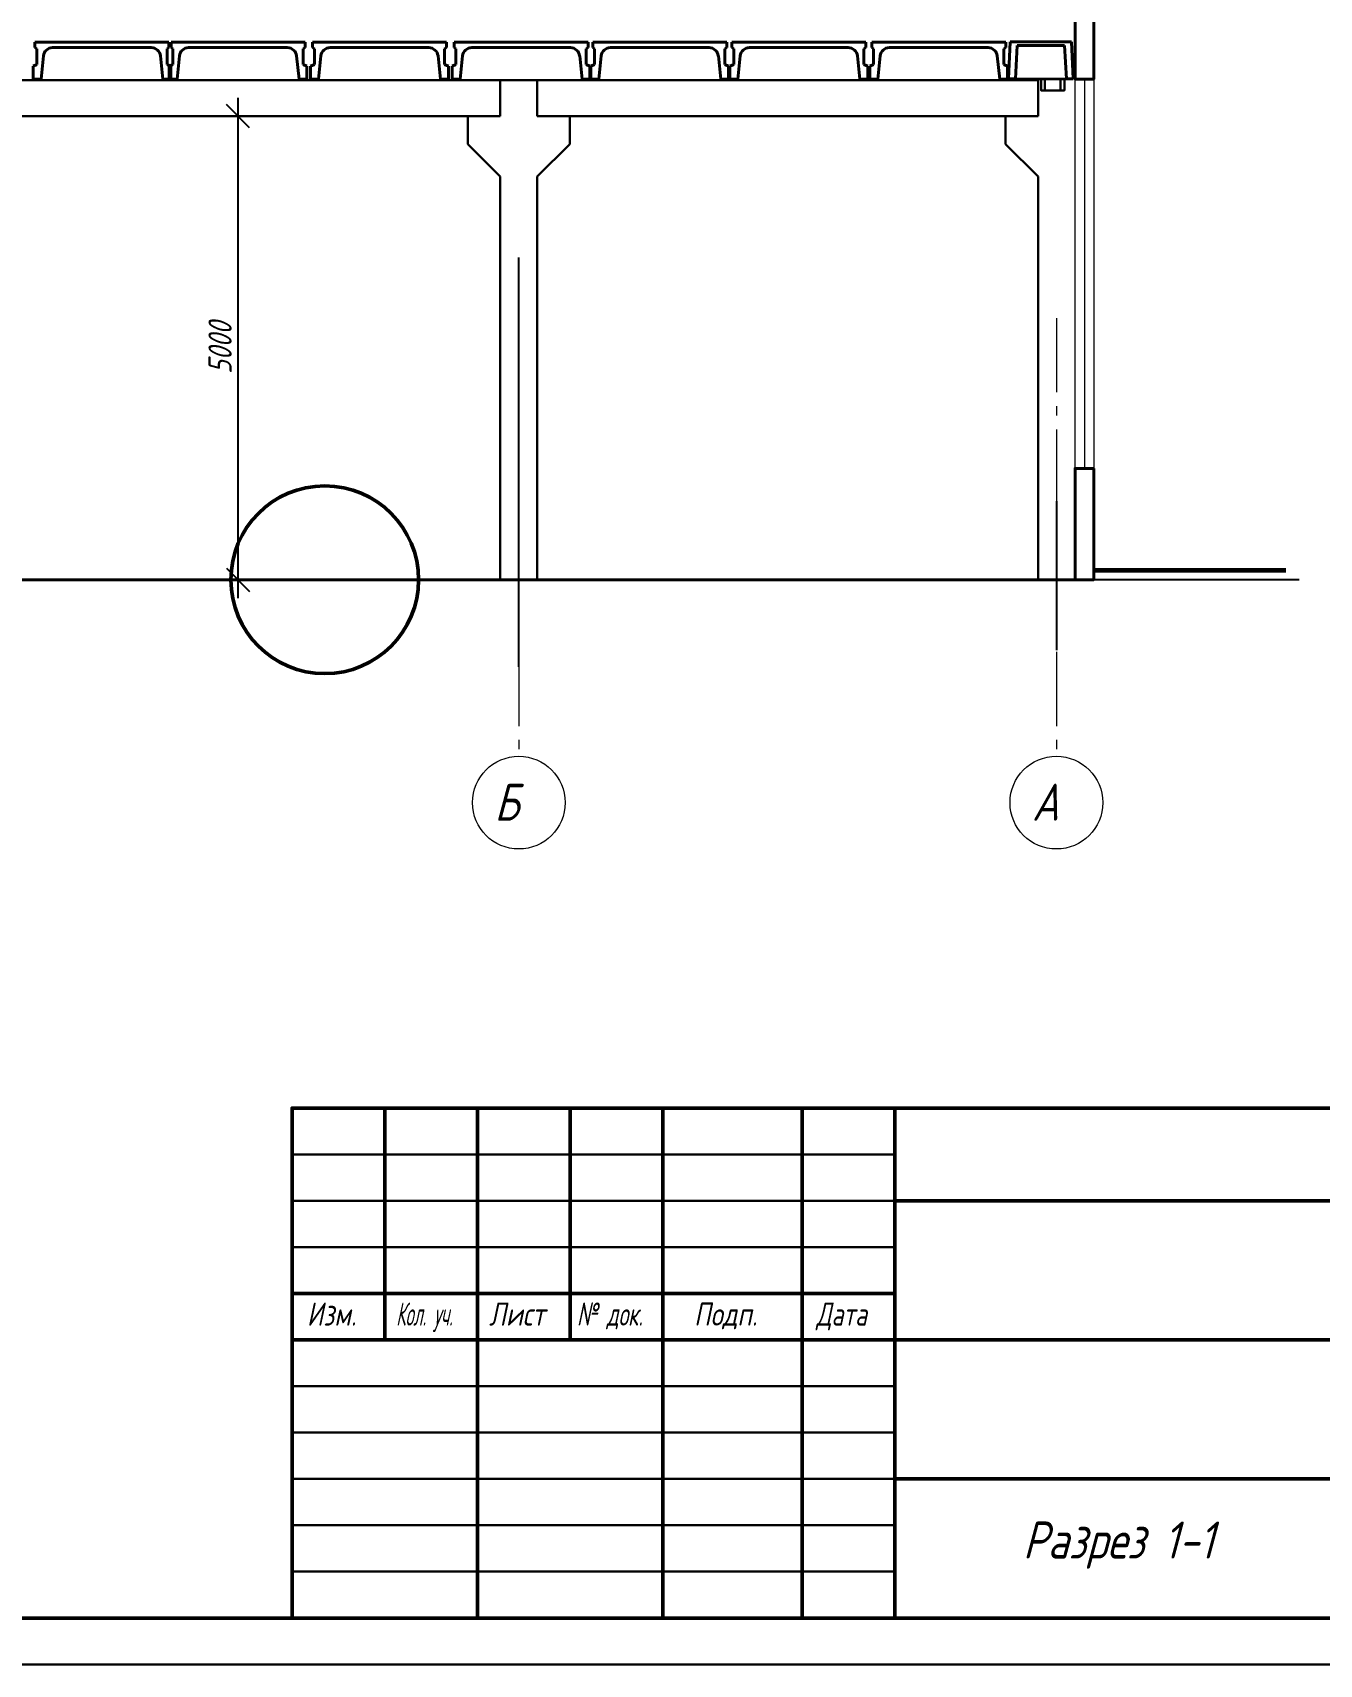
# Model space of a CAD drawing. Header units: millimetres. Extents: x 5341 to 134645, y 2795 to 129189.
# Drawn here: x 95331 to 109207, y 97655 to 115256 of the extents above; entities that cross this region are included whole.
import ezdxf
from ezdxf.enums import TextEntityAlignment as Align

# ---------------------------------------------------------------- set-up
doc = ezdxf.new("R2010")
doc.units = ezdxf.units.MM
doc.linetypes.add('GOST2.303 6', pattern=[12, 8, -1.5, 1, -1.5])
doc.layers.get('Defpoints').update_dxf_attribs({"color": 1})
doc.layers.add('osi', color=1, linetype='GOST2.303 6', lineweight=15, plot=False)
doc.layers.add('razm', color=5, linetype='Continuous', lineweight=15, plot=False)
for name, color, linetype, lineweight in [('АР_ОкнаЗаполнение', 130, 'Continuous', 20), ('АР_Рамка', 7, 'Continuous', 30), ('АР_Текст', 165, 'Continuous', 25), ('Бетон', 7, 'Continuous', 40), ('земля', 2, 'Continuous', 60), ('ОСНОВНАЯ', 21, 'Continuous', 35), ('Тонкая', 190, 'Continuous', 18), ('тонкая 2', 210, 'Continuous', 25)]:
    doc.layers.add(name, color=color, linetype=linetype, lineweight=lineweight)
doc.styles.add('GOST 2.304', font='CS_Gost2304.shx', dxfattribs={"oblique": 15})
doc.styles.add('style2', font='CS_Gost2304.shx', dxfattribs={"oblique": 15})
doc.styles.add('ГОСТ 2.304', font='CS_Gost2304.shx')
doc.dimstyles.new('СПДС', dxfattribs={"dimscale": 100, "dimtxt": 2.5, "dimasz": 2.5, "dimexe": 2, "dimexo": 2, "dimtad": 1, "dimdec": 0, "dimrnd": 0.001, "dimtxsty": 'ГОСТ 2.304', "dimblk": 'ARCHTICK', "dimblk1": 'ARCHTICK', "dimblk2": 'OBLIQUE', "dimcen": 2.5, "dimdle": 2, "dimadec": 0, "dimazin": 2, "dimtfac": 0.75, "dimtdec": 0, "dimtmove": 1, "dimatfit": 3, "dimfxl": 1, "dimtfill": 1, "dimtolj": 1, "dimarcsym": 1})

# ---------------------------------------------------------------- blocks, each defined once
blk = doc.blocks.new('П1')
at = {"layer": 'ОСНОВНАЯ', "lineweight": 40}
for p, q in [((569264.7, -694183.2), (569120.2, -694183.2)), ((569120.2, -694183.2), (569120.2, -694189.2)), ((569120.2, -694189.2), (569122.2, -694190.6)), ((569122.2, -694190.6), (569122.2, -694207.4)), ((569139.2, -694189.2), (569245.6, -694189.2)), ((569264.7, -694189.2), (569262.7, -694190.6)), ((569262.7, -694190.6), (569262.7, -694207.4)), ((569264.7, -694183.2), (569264.7, -694189.2)), ((569118.2, -694209.2), (569122.2, -694207.4)), ((569118.2, -694223.2), (569118.2, -694209.2)), ((569129.2, -694198.2), (569126.7, -694223.2)), ((569255.6, -694198.2), (569258.2, -694223.2)), ((569266.7, -694209.2), (569262.7, -694207.4)), ((569266.7, -694223.2), (569266.7, -694209.2)), ((569126.7, -694223.2), (569118.2, -694223.2)), ((569258.2, -694223.2), (569266.7, -694223.2))]:
    blk.add_line(p, q, dxfattribs=at)
for centre, start, end in [((569139.2, -694199.2), 90, 174.1226), ((569245.6, -694199.2), 5.8774, 90)]:
    blk.add_arc(centre, 10, start, end, dxfattribs=at)
blk = doc.blocks.new('_Oblique')
at = {"color": 0, "linetype": 'ByBlock', "lineweight": -2}
blk.add_line((-0.5, -0.5), (0.5, 0.5), dxfattribs=at)
blk = doc.blocks.new('*D204')
at = {"layer": 'Defpoints', "color": 0, "ltscale": 200, "transparency": 16777216}
for p in [(98265, 114354), (97545, 109354), (98265, 109354)]:
    blk.add_point(p, dxfattribs=at)
at = {"layer": 'razm', "lineweight": -2, "ltscale": 200, "transparency": 16777216}
for p, q in [((97545, 114554), (97545, 109154)), ((98065, 114354), (97345, 114354)), ((98065, 109354), (97345, 109354))]:
    blk.add_line(p, q, dxfattribs=at)
at = {"layer": 'razm', "lineweight": -2, "ltscale": 200, "transparency": 16777216, "xscale": 250, "yscale": 250, "zscale": 250}
for p, rotation in [((97545, 114354), 90), ((97545, 109354), 270)]:
    blk.add_blockref('_Oblique', p, dxfattribs=dict(at, rotation=rotation))
at = {"layer": 'razm', "ltscale": 200, "transparency": 16777216, "insert": (97352, 111854), "char_height": 250, "attachment_point": 5, "rotation": 90, "style": 'style2', "bg_fill": 3, "box_fill_scale": 1.1, "bg_fill_color": 256, "bg_fill_true_color": 13158600, "bg_fill_transparency": 0}
blk.add_mtext('\\A1;5000', dxfattribs=at)

msp = doc.modelspace()

# ---------------------------------------------------------------- linework, layer by layer
at = {"ltscale": 200}
msp.add_line((106373.4, 110203.3), (106373.4, 108593.2), dxfattribs=at)
at = {"layer": 'Defpoints', "lineweight": 40, "ltscale": 100}
for p, q in [((105853.5, 114757.3), (105873.5, 115157.3)), ((105873.5, 115157.3), (106533.5, 115157.3)), ((105928.5, 114757.3), (105948.5, 115117.3)), ((105948.5, 115117.3), (106458.5, 115117.3)), ((106478.5, 114757.3), (106458.5, 115117.3)), ((106553.5, 114757.3), (106533.5, 115157.3)), ((105853.5, 114757.3), (105928.5, 114757.3)), ((106478.5, 114757.3), (106553.5, 114757.3))]:
    msp.add_line(p, q, dxfattribs=at)
at = {"layer": 'Defpoints', "lineweight": 18, "ltscale": 100}
msp.add_line((106418.5, 115117.3), (106071.3, 115117.3), dxfattribs=at)
at = {"layer": 'Defpoints', "ltscale": 200}
msp.add_line((100573.9, 108413.9), (100573.9, 112829.8), dxfattribs=at)
at = {"layer": 'osi', "ltscale": 100}
for p, q in [((100573.9, 112176.3), (100573.9, 107450.2)), ((106373.4, 112176.3), (106373.4, 107450.2))]:
    msp.add_line(p, q, dxfattribs=at)
at = {"layer": 'osi', "linetype": 'Continuous', "ltscale": 100}
for centre in [(100573.9, 106950.2), (106371.4, 106950.2)]:
    msp.add_circle(centre, 500, dxfattribs=at)
at = {"layer": 'АР_ОкнаЗаполнение', "ltscale": 100}
msp.add_line((106673.4, 114754.4), (106673.4, 110554.4), dxfattribs=at)
msp.add_lwpolyline([(106573.4, 114754.4), (106773.4, 114754.4), (106773.4, 110554.4), (106573.4, 110554.4)], close=True, dxfattribs=at)
at = {"layer": 'АР_Рамка'}
msp.add_line((75128.5, 97655), (117128.5, 97655), dxfattribs=at)
at = {"layer": 'АР_Рамка', "lineweight": 50}
for points in [[(98128.5, 98155), (98128.5, 103655), (116628.5, 103655)], [(99128.5, 103655), (99128.5, 101155)], [(100128.5, 98155), (100128.5, 103655)], [(101128.5, 103655), (101128.5, 101155)], [(102128.5, 98155), (102128.5, 103655)], [(103628.5, 98155), (103628.5, 103655)], [(104628.5, 98155), (104628.5, 103655)], [(116628.5, 102655), (104628.5, 102655)], [(104628.5, 101655), (98128.5, 101655)], [(116628.5, 101155), (98128.5, 101155)], [(116628.5, 99655), (104628.5, 99655)]]:
    msp.add_lwpolyline(points, dxfattribs=at)
at = {"layer": 'АР_Рамка'}
for points in [[(104628.5, 103155), (98128.5, 103155)], [(104628.5, 102655), (98128.5, 102655)], [(104628.5, 102155), (98128.5, 102155)], [(104628.5, 100655), (98128.5, 100655)], [(104628.5, 100155), (98128.5, 100155)], [(104628.5, 99655), (98128.5, 99655)], [(104628.5, 99155), (98128.5, 99155)], [(104628.5, 98655), (98128.5, 98655)]]:
    msp.add_lwpolyline(points, dxfattribs=at)
at = {"layer": 'Бетон', "lineweight": 30, "ltscale": 100}
for p, q in [((82973.5, 114744.4), (100173.4, 114744.4)), ((88773.4, 114744.4), (106173.4, 114744.4)), ((100373.4, 114744.4), (100373.4, 114354.4)), ((100773.4, 114744.4), (100773.4, 114354.4)), ((106173.4, 114744.4), (106173.4, 114354.4)), ((106247.2, 114757.3), (106247.2, 114633)), ((106416.6, 114757.3), (106416.6, 114633)), ((100373.4, 114354.4), (94773.4, 114354.4)), ((100023.4, 114354.4), (100023.4, 114054.4)), ((106173.4, 114354.4), (100773.4, 114354.4)), ((101123.4, 114354.4), (101123.4, 114054.4)), ((105823.4, 114354.4), (105823.4, 114054.4)), ((100373.4, 113704.4), (100023.4, 114054.4)), ((100773.4, 113704.4), (101123.4, 114054.4)), ((106173.4, 113704.4), (105823.4, 114054.4)), ((100373.4, 113704.4), (100373.4, 109354.4)), ((100773.4, 113704.4), (100773.4, 109354.4)), ((106173.4, 113704.4), (106173.4, 109354.4))]:
    msp.add_line(p, q, dxfattribs=at)
at = {"layer": 'Бетон', "ltscale": 100}
msp.add_line((82573.4, 109354.4), (106573.4, 109354.4), dxfattribs=at)
at = {"layer": 'Бетон', "lineweight": 40, "ltscale": 100}
for points in [[(106773.4, 116554.4), (106573.4, 116554.4), (106573.4, 114754.4), (106773.4, 114754.4)], [(106773.4, 110554.4), (106573.4, 110554.4), (106573.4, 109354.4), (106773.4, 109354.4)]]:
    msp.add_lwpolyline(points, close=True, dxfattribs=at)
at = {"layer": 'Бетон', "lineweight": 30, "ltscale": 100}
msp.add_lwpolyline([(106206.8, 114757.3), (106457, 114757.3), (106457, 114633), (106206.8, 114633)], close=True, dxfattribs=at)
at = {"layer": 'земля', "ltscale": 200}
msp.add_line((108843.9, 109455.1), (106773.4, 109455.1), dxfattribs=at)
at = {"layer": 'тонкая 2', "color": 1, "lineweight": 35, "ltscale": 200}
msp.add_line((105928.5, 114757.3), (106478.5, 114757.3), dxfattribs=at)

# ---------------------------------------------------------------- block references
at = {"layer": 'Тонкая', "color": 4, "ltscale": 100, "xscale": 10, "yscale": 10, "zscale": 10}
for p in [(-5595845.8, 7056986.3), (-5594378.6, 7056986.3), (-5592853.1, 7056986.3), (-5591325.7, 7056986.3), (-5589830.4, 7056986.3), (-5588330.7, 7056986.3), (-5586821.9, 7056986.3)]:
    msp.add_blockref('П1', p, dxfattribs=at)

# ---------------------------------------------------------------- texts
at = {"linetype": 'Continuous', "lineweight": 25, "style": 'ГОСТ 2.304', "oblique": 12}
for s, p in [('Изм.', (98555, 101433.6)), ('Лист', (100555, 101433.6)), ('Подп.', (102805, 101433.6))]:
    msp.add_text(s, height=250, dxfattribs=at).set_placement(p, align=Align.MIDDLE_CENTER)
for s, width, p in [('Кол. уч.', 0.65, (99555, 101433.6)), ('№ док.', 0.8, (101555, 101433.6)), ('Дата', 0.9, (104055, 101433.6))]:
    msp.add_text(s, height=250, dxfattribs=dict(at, width=width)).set_placement(p, align=Align.MIDDLE_CENTER)
at = {"layer": 'osi', "color": 7, "lineweight": 25, "style": 'GOST 2.304', "oblique": 15}
for s, p in [('Б', (100309.9, 106755.1)), ('А', (106107.4, 106755.1))]:
    msp.add_text(s, height=400, dxfattribs=at).set_placement(p)
at = {"layer": 'АР_Текст', "lineweight": 25, "style": 'GOST 2.304', "oblique": 15}
msp.add_text('Разрез 1-1', height=400, dxfattribs=at).set_placement((106009.3, 98795.9))

# ---------------------------------------------------------------- next in the draw order: dimensions: what is measured, and where the dimension line sits
at = {"layer": 'razm', "color": 1, "ltscale": 200}
dim = msp.add_linear_dim(base=(97544.6, 109354.4), p1=(98265.4, 114354.4), p2=(98265.4, 109354.4), angle=90, dimstyle='СПДС', override={"dimlfac": 1, "dimtxsty": 'style2', "dimblk": 'Oblique', "dimclrd": 256, "dimclre": 256, "dimclrt": 256, "dimtolj": 1}, dxfattribs=at)
dim.commit()
dim.dimension.update_dxf_attribs({"geometry": '*D204', "text_midpoint": (97351.9, 111854.4)})

# ---------------------------------------------------------------- next in the draw order: linework, layer by layer
at = {"layer": 'Defpoints', "color": 1, "ltscale": 100}
msp.add_line((108989.2, 109354.4), (78055.8, 109354.4), dxfattribs=at)
at = {"layer": 'Defpoints', "lineweight": 50, "ltscale": 100}
msp.add_circle((98481, 109354.4), 1012.5, dxfattribs=at)
at = {"layer": 'АР_Рамка', "lineweight": 50}
msp.add_lwpolyline([(116628.5, 98155), (77128.5, 98155), (77128.5, 126555), (116628.5, 126555), (116628.5, 98155)], close=True, dxfattribs=at)

doc.saveas('drawing.dxf')
